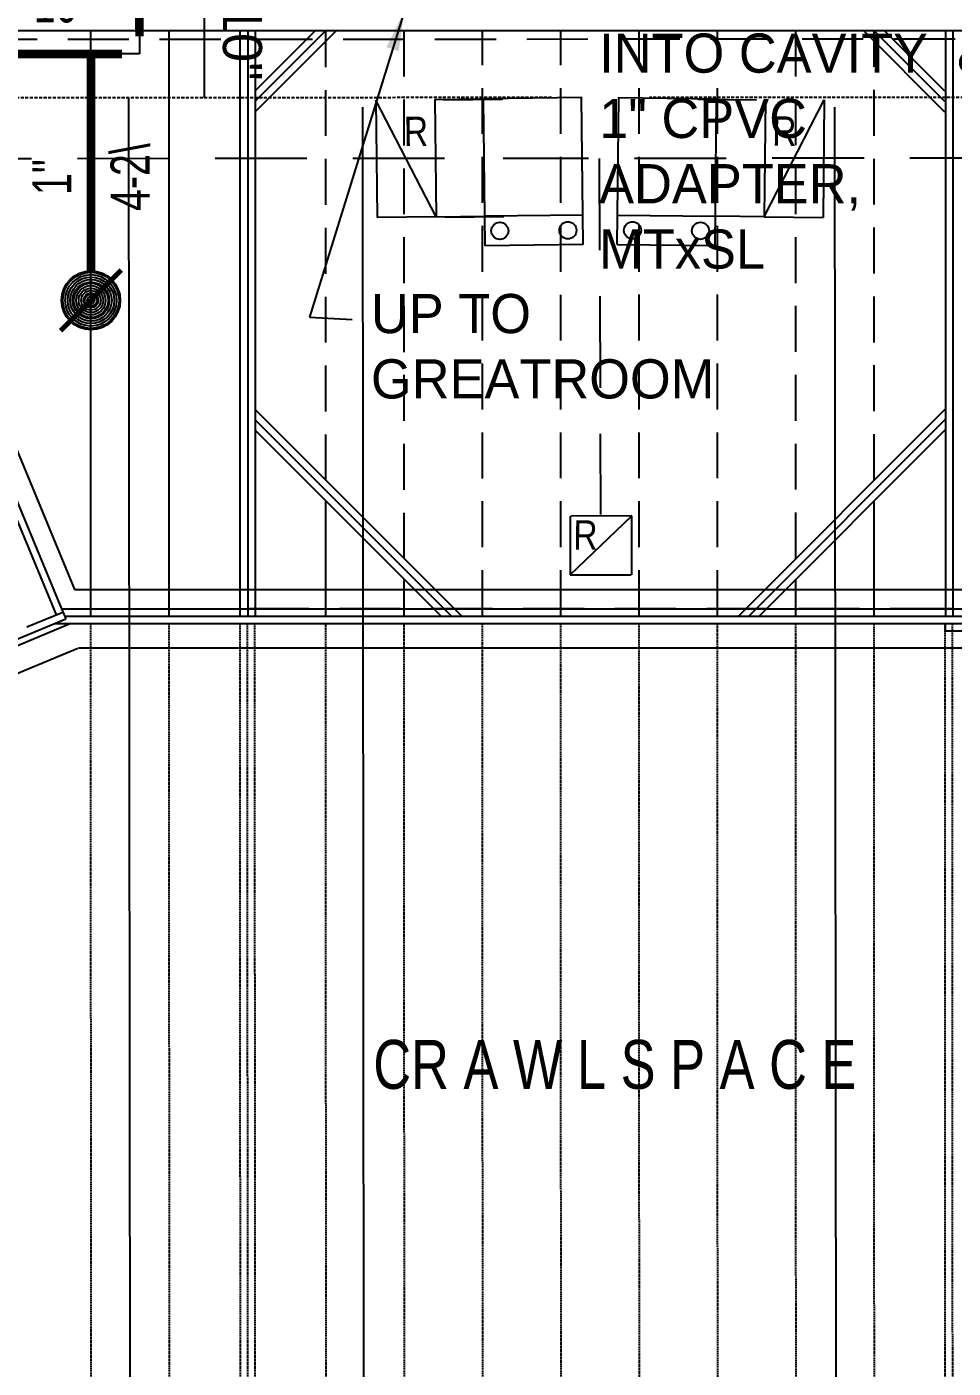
# Model space of a CAD drawing. Extents: x -16 to 10076, y -1 to 10000.
# Drawn here: x 1940.6 to 2129.8, y 1817.8 to 2091.7 of the extents above; entities that cross this region are included whole.
import ezdxf
from ezdxf.enums import TextEntityAlignment as Align

# ---------------------------------------------------------------- set-up
doc = ezdxf.new("R2010")
doc.units = 0
doc.header["$MEASUREMENT"] = 0
doc.linetypes.add('DASHED2', pattern=[0.375, 0.25, -0.125])
doc.linetypes.add('HIDDEN', pattern=[0.375, 0.25, -0.125])
for name, color, linetype in [('B-FL JOISTS', 4, 'Continuous'), ('B-FLOOR BEAMS', 3, 'HIDDEN'), ('B-FOUNDATION', 3, 'Continuous'), ('B-FOUNDATION TEXT', 2, 'Continuous'), ('B-PT LUMBER', 4, 'DASHED2'), ('B-WALLS', 1, 'Continuous'), ('DMNS', 1, 'Continuous'), ('HVAC', 5, 'Continuous'), ('SPRKDATA', 2, 'Continuous'), ('SPRKDATC', 2, 'Continuous'), ('SPRKVIEW', 1, 'Continuous'), ('SPRNKS', 1, 'Continuous'), ('TEXT', 1, 'Continuous')]:
    doc.layers.add(name, color=color, linetype=linetype)
doc.layers.add('SPRKDAT1', color=7, linetype='Continuous', plot=False)
doc.styles.add('ARCHENT', font='technical.ttf', dxfattribs={"height": 6})
doc.styles.add('HCAD', font='HCAD.SHX', dxfattribs={"width": 0.8, "height": 8})
doc.styles.add('PIPESIZE', font='hcad.shx', dxfattribs={"width": 0.8})
doc.styles.get("Standard").update_dxf_attribs({"font": 'hcad.shx', "height": 8})
doc.dimstyles.new('DEFAULT', dxfattribs={"dimtxt": 8, "dimasz": 8, "dimexe": 8, "dimexo": 8, "dimgap": 1, "dimtad": 0, "dimdec": 1, "dimrnd": 0.5, "dimzin": 7, "dimdsep": 46, "dimlunit": 4, "dimtxsty": 'Standard', "dimcen": 0, "dimclrd": 256, "dimclre": 256, "dimclrt": 256, "dimadec": 0, "dimazin": 0, "dimtfac": 1, "dimtdec": 4, "dimtofl": 0, "dimtmove": 2, "dimatfit": 3, "dimfxl": 1, "dimtolj": 1, "dimtzin": 0, "dimarcsym": 0})

# ---------------------------------------------------------------- blocks, each defined once
blk = doc.blocks.new('HEAD7B')
at = {"layer": 'SPRNKS', "color": 1, "const_width": 1, "flags": 128}
blk.add_lwpolyline([(-6.19, -6.19), (6.19, 6.19)], dxfattribs=at)
at = {"layer": 'SPRNKS', "color": 0}
for radius in [6, 5.75, 5.25, 4.75, 4.25, 3.75, 3.5, 3, 2.5, 2, 1.5, 1.25, 0.75]:
    blk.add_circle((0, 0), radius, dxfattribs=at)
blk = doc.blocks.new('PIPEX')
at = {"color": 0}
blk.add_point((0, 0), dxfattribs=at)
at = {"layer": 'SPRKDATA', "color": 0, "width": 0.8}
for tag, style, p in [('DIA', 'PIPESIZE', (0, 3.6)), ('LENGTH', 'HCAD', (0, -10.8))]:
    blk.add_attdef(tag, text='', height=8, dxfattribs=dict(at, style=style)).set_placement(p, align=Align.CENTER)
at = {"layer": 'SPRKDATA', "color": 0, "style": 'HCAD', "width": 0.8, "flags": 1}
blk.add_attdef('HANDLE', (-16.2, -21.6), '', height=7.2, dxfattribs=at)
blk = doc.blocks.new('*D44')
at = {"layer": 'Defpoints', "color": 0}
for p in [(1998.16, 2128.61), (1998.18, 2094.8), (1998.2, 2094.8)]:
    blk.add_point(p, dxfattribs=at)
at = {"layer": 'DMNS', "lineweight": -2}
for p, q in [((2006.16, 2128.61), (2006.18, 2128.61)), ((1998.19, 2120.61), (1998.19, 2102.8)), ((2006.18, 2094.81), (2006.2, 2094.81))]:
    blk.add_line(p, q, dxfattribs=at)
at = {"layer": 'DMNS'}
for points in [[(1999.52, 2120.61), (1996.85, 2120.61), (1998.18, 2128.61)], [(1999.53, 2102.8), (1996.86, 2102.8), (1998.2, 2094.8)]]:
    blk.add_solid(points, dxfattribs=at)
at = {"layer": 'DMNS', "insert": (1984.58, 2094.3), "char_height": 8, "attachment_point": 5, "rotation": 270.0284}
blk.add_mtext('\\A1;2\'-10"', dxfattribs=at)

msp = doc.modelspace()

# ---------------------------------------------------------------- linework, layer by layer
at = {"layer": 'B-FL JOISTS', "ltscale": 50}
for p, q in [((1887.10592, 2115.04508), (1946.57183, 1971.61086)), ((1892.70971, 2090.93465), (2222.8558, 2090.93465)), ((1985.7465, 2090.93465), (1985.75845, 1971.36235)), ((1987.2465, 2090.93465), (1987.25845, 1971.3625)), ((2128.2465, 2090.93465), (2128.25845, 1971.3766)), ((2129.7465, 2090.93465), (2129.75845, 1971.37675)), ((1947.6698, 1972.87918), (1948.53202, 1970.79947)), ((2128.19439, 1969.87659), (2128.19454, 1968.37659))]:
    msp.add_line(p, q, dxfattribs=at)
at = {"layer": 'B-FL JOISTS', "linetype": 'Continuous', "ltscale": 250}
for p, q in [((1953.69424, 1971.35915), (1953.68229, 2090.93465)), ((1969.69424, 1971.36075), (1969.68229, 2090.93465)), ((1984.19424, 1971.3622), (1984.18229, 2090.93465)), ((2001.69424, 1971.36395), (2001.69189, 1994.84487)), ((2113.69424, 1971.37514), (2113.69189, 1994.89242)), ((2017.69424, 1971.36555), (2017.69349, 1978.85369)), ((2097.69424, 1971.37354), (2097.69349, 1978.8836))]:
    msp.add_line(p, q, dxfattribs=at)
at = {"layer": 'B-FL JOISTS', "linetype": 'Continuous'}
for p, q in [((1999.57672, 2090.93465), (1987.24773, 2078.59762)), ((2001.69735, 2090.93465), (1987.24794, 2076.47582)), ((2003.81798, 2090.93465), (1987.24815, 2074.35403)), ((2111.495, 2090.93465), (2128.06482, 2074.35403)), ((2113.61563, 2090.93465), (2128.06503, 2076.47582)), ((2115.73626, 2090.93465), (2128.06525, 2078.59762)), ((2029.47477, 1971.36672), (1987.25423, 2013.55977)), ((2085.96471, 1971.37237), (2128.25422, 2013.68944)), ((2027.35297, 1971.36651), (1987.25444, 2011.43892)), ((2088.08555, 1971.37258), (2128.25443, 2011.56765)), ((2025.23117, 1971.3663), (1987.25465, 2009.31808)), ((2090.20639, 1971.37279), (2128.25464, 2009.44585))]:
    msp.add_line(p, q, dxfattribs=at)
at = {"layer": 'B-FL JOISTS', "linetype": 'HIDDEN', "ltscale": 37.5}
for p, q in [((2001.69147, 1999.08655), (2001.68229, 2090.93465)), ((2017.69307, 1983.09537), (2017.68229, 2090.93465)), ((2033.69424, 1971.36715), (2033.68229, 2090.93465)), ((2049.69424, 1971.36875), (2049.68229, 2090.93465)), ((2065.69424, 1971.37034), (2065.68229, 2090.93465)), ((2081.69424, 1971.37194), (2081.68229, 2090.93465)), ((2097.69307, 1983.1272), (2097.68229, 2090.93465)), ((2113.69147, 1999.13602), (2113.68229, 2090.93465))]:
    msp.add_line(p, q, dxfattribs=at)
at = {"layer": 'B-FL JOISTS', "ltscale": 75}
for p, q in [((1940.60396, 1969.1378), (1947.95756, 1972.18511)), ((1857.59944, 1933.11724), (1948.53202, 1970.79947)), ((1949.56661, 1969.86127), (1883.64737, 1942.28775)), ((1946.2611, 1969.85841), (2169.3784, 1969.88071)), ((1948.30021, 1971.35861), (2166.86821, 1971.38046)), ((2128.19454, 1968.37659), (2169.37855, 1968.38071))]:
    msp.add_line(p, q, dxfattribs=at)
at = {"layer": 'B-FLOOR BEAMS', "ltscale": 50}
for p, q in [((1892.71096, 2089.12215), (2222.85705, 2089.28347)), ((1985.69409, 1972.89608), (2129.69408, 1972.9429))]:
    msp.add_line(p, q, dxfattribs=at)
at = {"layer": 'B-FOUNDATION', "ltscale": 50}
msp.add_line((1891.56891, 2108.19682), (1947.6698, 1972.87918), dxfattribs=at)
at = {"layer": 'B-FOUNDATION', "ltscale": 75}
for p, q in [((1947.67836, 1972.85855), (2167.48956, 1972.88052)), ((1891.86378, 1940.28028), (1951.02138, 1964.79505)), ((1951.13599, 1964.85889), (2164.46089, 1964.88022))]:
    msp.add_line(p, q, dxfattribs=at)
at = {"layer": 'B-PT LUMBER'}
for p, q in [((1953.72539, 1659.7743), (1953.69439, 1969.85915)), ((1969.72539, 1659.7759), (1969.69439, 1969.86075)), ((1984.22539, 1659.77735), (1984.19439, 1969.8622)), ((1985.72539, 1659.7775), (1985.69439, 1969.86235)), ((1987.22539, 1659.77765), (1987.19439, 1969.8625)), ((2001.72539, 1659.78532), (2001.69439, 1969.86395)), ((2017.72539, 1659.79314), (2017.69439, 1969.86555)), ((2033.72539, 1659.80095), (2033.69439, 1969.86715)), ((2049.72538, 1659.80877), (2049.69439, 1969.86875)), ((2065.72538, 1659.81659), (2065.69439, 1969.87034)), ((2081.72538, 1659.82441), (2081.69439, 1969.87194)), ((2097.72538, 1659.83223), (2097.69439, 1969.87354)), ((2113.72538, 1659.84005), (2113.69439, 1969.87514)), ((2128.22538, 1659.84771), (2128.19439, 1969.87659)), ((2129.72538, 1659.84786), (2129.69439, 1969.87674))]:
    msp.add_line(p, q, dxfattribs=at)
at = {"layer": 'B-WALLS', "ltscale": 50}
for p, q in [((1896.28806, 2107.20272), (1950.35004, 1976.803)), ((1950.35004, 1976.803), (2164.81675, 1976.82444))]:
    msp.add_line(p, q, dxfattribs=at)
at = {"layer": 'HVAC', "linetype": 'Continuous', "ltscale": 0.75}
for p, q in [((1976.87082, 2077.19649, 44589.52611), (1976.87082, 2177.65352, 44589.52611)), ((1961.37962, 2077.1885, 44589.52611), (1961.64178, 1797.93091, 44589.52611)), ((2009.14946, 2075.30863, 44589.52611), (2009.43859, 1767.33098, 44589.52611)), ((2105.57985, 2075.30863, 44589.52611), (2105.86898, 1767.33098, 44589.52611))]:
    msp.add_line(p, q, dxfattribs=at)
at = {"layer": 'HVAC', "linetype": 'HIDDEN', "ltscale": 2.5}
for p, q in [((2047.77501, 2077.23304), (1880.87214, 2077.16536)), ((2225.73319, 2077.32478), (2067.77379, 2077.24335))]:
    msp.add_line(p, q, dxfattribs=at)
at = {"layer": 'HVAC', "linetype": 'Continuous', "ltscale": 0.25}
for p, q in [((2011.90405, 2076.73415), (2012.18177, 2052.73576)), ((2024.18096, 2052.87461), (2011.90405, 2076.73415)), ((2023.90325, 2076.87301), (2033.90258, 2076.98872)), ((2023.90325, 2076.87301), (2024.18096, 2052.87461)), ((2054.06123, 2077.222), (2033.90258, 2076.98872)), ((2061.33646, 2077.22516), (2081.4953, 2077.00934)), ((2091.49473, 2076.90229), (2091.23781, 2052.90367)), ((2091.23781, 2052.90367), (2103.49404, 2076.77384)), ((2103.49404, 2076.77384), (2103.23712, 2052.77521)), ((2024.18096, 2052.87461), (2034.18029, 2052.99033)), ((2054.17895, 2053.22176), (2034.18029, 2052.99033)), ((2061.23953, 2053.22482), (2081.23838, 2053.01072)), ((2091.23781, 2052.90367), (2081.23838, 2053.01072)), ((2054.24838, 2047.22216), (2034.24972, 2046.99073)), ((2061.1753, 2047.22516), (2081.17415, 2047.01106))]:
    msp.add_line(p, q, dxfattribs=at)
at = {"layer": 'HVAC', "linetype": 'Continuous'}
for p, q in [((2037.77581, 2076.87301), (2025.77661, 2076.73415)), ((2077.62217, 2076.89027), (2089.62148, 2076.76181)), ((2038.05352, 2052.87461), (2026.05432, 2052.73576))]:
    msp.add_line(p, q, dxfattribs=at)
at = {"layer": 'HVAC', "linetype": 'Continuous', "ltscale": 0.5}
for p, q in [((2034.24972, 2046.99073), (2033.90258, 2076.98872)), ((2054.24838, 2047.22216), (2053.90124, 2077.22015)), ((2061.1753, 2047.22516), (2061.49644, 2077.22344)), ((2081.17415, 2047.01106), (2081.4953, 2077.00934))]:
    msp.add_line(p, q, dxfattribs=at)
at = {"layer": 'HVAC', "linetype": 'HIDDEN', "ltscale": 75}
for p, q in [((2025.91543, 2064.80129), (1892.48526, 2064.7325)), ((2224.09972, 2064.90346), (2037.91543, 2064.80747)), ((2057.48586, 2064.81756), (2057.7968, 1992.08818)), ((2024.18096, 2052.87461), (2012.18177, 2052.73576)), ((2091.23781, 2052.90367), (2103.23712, 2052.77521))]:
    msp.add_line(p, q, dxfattribs=at)
at = {"layer": 'HVAC', "linetype": 'Continuous', "ltscale": 50}
for p, q in [((2051.56815, 1991.78104), (2051.60075, 1979.78108)), ((2051.60075, 1979.78108), (2064.14622, 1991.8058)), ((2064.14622, 1991.8058), (2051.69222, 1991.77196)), ((2064.17882, 1979.80584), (2064.14622, 1991.8058)), ((2051.60075, 1979.78108), (2064.05475, 1979.81492))]:
    msp.add_line(p, q, dxfattribs=at)
at = {"layer": 'HVAC', "ltscale": 75}
for centre in [(2037.21919, 2050.02529, -2), (2051.12093, 2050.12095, 89199.55221), (2064.30023, 2050.12666, 89199.55221), (2078.20206, 2050.04305, -2)]:
    msp.add_circle(centre, 1.75, dxfattribs=at)
at = {"layer": 'SPRKDAT1'}
for p, q in [((1963.58183, 2128.6102), (1963.60111, 2086.15679)), ((1953.6878, 2086.15679), (1891.73753, 2086.15679)), ((1963.60111, 2086.15679), (1953.6878, 2086.15679)), ((1953.6878, 2035.8362), (1953.6878, 2086.15679))]:
    msp.add_line(p, q, dxfattribs=at)
at = {"layer": 'SPRKVIEW', "color": 7, "linetype": 'Continuous', "const_width": 1.75}
for points in [[(1963.58183, 2128.6102), (1963.59947, 2089.75679)], [(1953.6878, 2086.15679), (1891.73753, 2086.15679)], [(1953.6878, 2041.8362), (1953.6878, 2086.15679)], [(1960.00111, 2086.15679), (1953.6878, 2086.15679)]]:
    msp.add_lwpolyline(points, dxfattribs=at)

# ---------------------------------------------------------------- block references
at = {"layer": 'SPRKDATC'}
ref = msp.add_blockref('PIPEX', (1958.65, 2086.16), dxfattribs=at)
ref.add_attrib('LENGTH', '0-10', dxfattribs={"height": 8, "width": 0.75}).set_placement((1942.91272, 2092.57226), align=Align.CENTER)
ref.add_attrib('DIA', '1["', dxfattribs={"height": 8, "width": 0.75}).set_placement((1942.91272, 2108.57226), align=Align.CENTER)
ref = msp.add_blockref('PIPEX', (1953.69, 2061), dxfattribs=dict(at, rotation=89.99992398025213))
ref.add_attrib('LENGTH', '4-2\\', dxfattribs={"height": 8, "rotation": 89.999924, "width": 0.75}).set_placement((1965.69, 2061), align=Align.CENTER)
ref.add_attrib('DIA', '1"', dxfattribs={"height": 8, "rotation": 89.999924, "width": 0.75}).set_placement((1949.69, 2061), align=Align.CENTER)
at = {"layer": 'SPRNKS'}
msp.add_blockref('HEAD7B', (1953.6878, 2035.8362), dxfattribs=at)

# ---------------------------------------------------------------- texts
at = {"layer": 'B-FOUNDATION TEXT', "ltscale": 50, "insert": (2060.70708, 1879.7572), "char_height": 10, "attachment_point": 5, "style": 'HCAD'}
msp.add_mtext('CR A W L S P A C E', dxfattribs=at)
at = {"layer": 'HVAC', "linetype": 'Continuous', "ltscale": 0.25, "char_height": 6, "attachment_point": 2, "style": 'ARCHENT'}
for insert, rotation in [((2020.04266, 2073.35192), 0.6630119), ((2095.35837, 2073.38455), 359.386642), ((2054.73192, 1990.92569), 359.386642)]:
    msp.add_mtext('R', dxfattribs=dict(at, insert=insert, rotation=rotation))
at = {"layer": 'TEXT', "char_height": 8, "attachment_point": 1}
for s, insert, width in [('1" STEEL UP INTO CAVITY  & 1" CPVC ADAPTER, MTxSL', (2057.50443, 2103.65351), 83.9802153), ('UP TO GREATROOM', (2010.89406, 2037.13613), 65.1109162)]:
    msp.add_mtext(s, dxfattribs=dict(at, insert=insert, width=width))

# ---------------------------------------------------------------- dimensions: what is measured, and where the dimension line sits
at = {"layer": 'DMNS'}
dim = msp.add_linear_dim(base=(1998.19803, 2094.80173), p1=(1998.16475, 2128.6102), p2=(1998.18152, 2094.80172), angle=270.0284111, dimstyle='DEFAULT', override={"dimscale": 1, "dimtdec": 1}, dxfattribs=at)
dim.commit()
dim.dimension.update_dxf_attribs({"geometry": '*D44', "text_midpoint": (1984.579, 2094.29507), "dimtype": 161})

# ---------------------------------------------------------------- leaders
at = {"layer": 'TEXT'}
msp.add_leader([(2017.67961, 2094.77533), (1998.3313, 2032.40376), (2007.06405, 2031.92916)], dimstyle='DEFAULT', override={"dimscale": 1, "dimgap": 1, "dimtad": 0, "dimtdec": 1}, dxfattribs=at)

doc.saveas('drawing.dxf')
